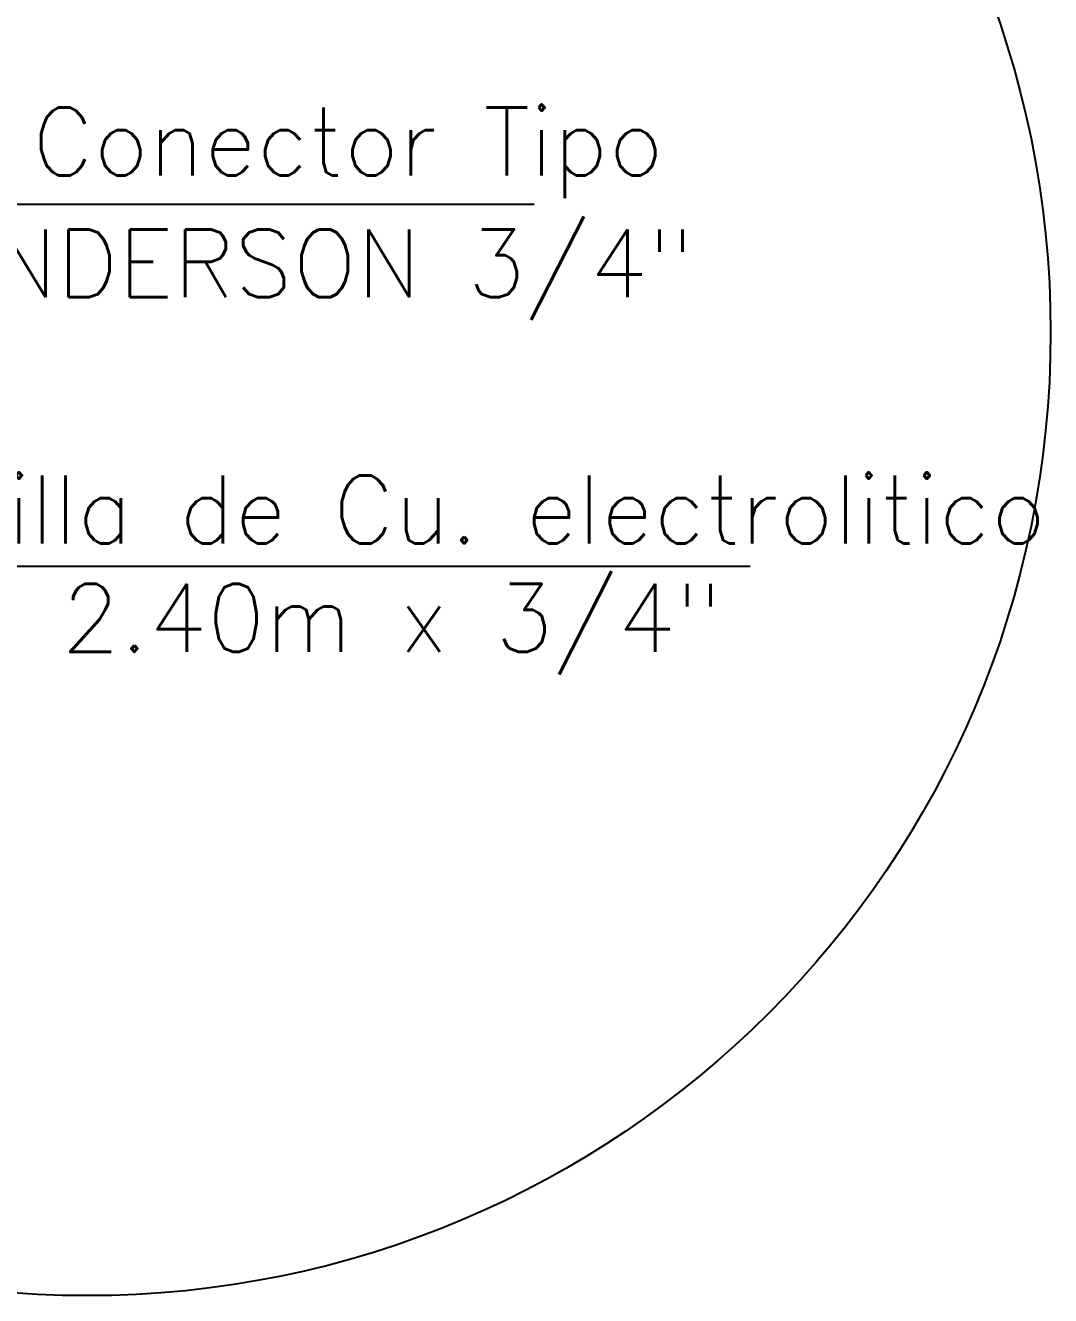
# Model space of a CAD drawing. Extents: x 877.3 to 905.5, y -378.9 to -356.4.
# Drawn here: x 889.361 to 890.605, y -367.402 to -365.861 of the extents above; entities that cross this region are included whole.
import ezdxf
from ezdxf.enums import TextEntityAlignment as Align

# ---------------------------------------------------------------- set-up
doc = ezdxf.new("R2010")
doc.units = 0
doc.header["$LTSCALE"] = 0.01
doc.layers.get('0').update_dxf_attribs({"linetype": 'CONTINUOUS'})
doc.styles.add('ROMANS', font='romans.shx')

msp = doc.modelspace()

# ---------------------------------------------------------------- linework, layer by layer
at = {"color": 7, "linetype": 'Continuous'}
for p, q in [((889.2349, -366.0777), (889.9784, -366.0777)), ((889.0703, -366.5172), (890.2405, -366.5172))]:
    msp.add_line(p, q, dxfattribs=at)
msp.add_circle((889.436, -366.2334, -0.0154), 1.169, dxfattribs=at)

# ---------------------------------------------------------------- texts
at = {"color": 7, "style": 'ROMANS'}
for s, p in [('Conector Tipo', (889.3698, -366.0676, 0.057)), ('ANDERSON 3/4"', (889.2584, -366.2154, 0.057))]:
    msp.add_text(s, height=0.082368, dxfattribs=at).set_placement(p, align=Align.BOTTOM_LEFT)
msp.add_text('Varilla de Cu. electrolitico', height=0.082368, dxfattribs=at).set_placement((890.5996, -366.5141, 0.5492), align=Align.BOTTOM_RIGHT)
msp.add_text(' de 2.40m x 3/4"', height=0.082368, dxfattribs=at).set_placement((890.2065, -366.5387, 0.5492), align=Align.TOP_RIGHT)

doc.saveas('drawing.dxf')
